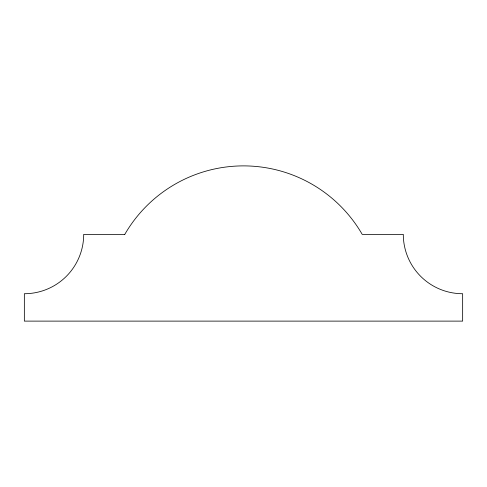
<?xml version="1.0" encoding="UTF-8"?>
<svg xmlns="http://www.w3.org/2000/svg" width="487" height="487" viewBox="0 0 487 487"><rect width="100%" height="100%" fill="white"/><g stroke="black" fill="none" stroke-linecap="round" stroke-linejoin="round"><path stroke-width="0.73" d="M124.794 234.369L83.703 234.369A59.353 59.353 0 0 1 24.35 293.722L24.35 321.116L462.65 321.116L462.65 293.722A59.353 59.353 0 0 1 403.297 234.369L362.206 234.369A137.121 137.121 0 0 0 124.794 234.369"/></g></svg>
